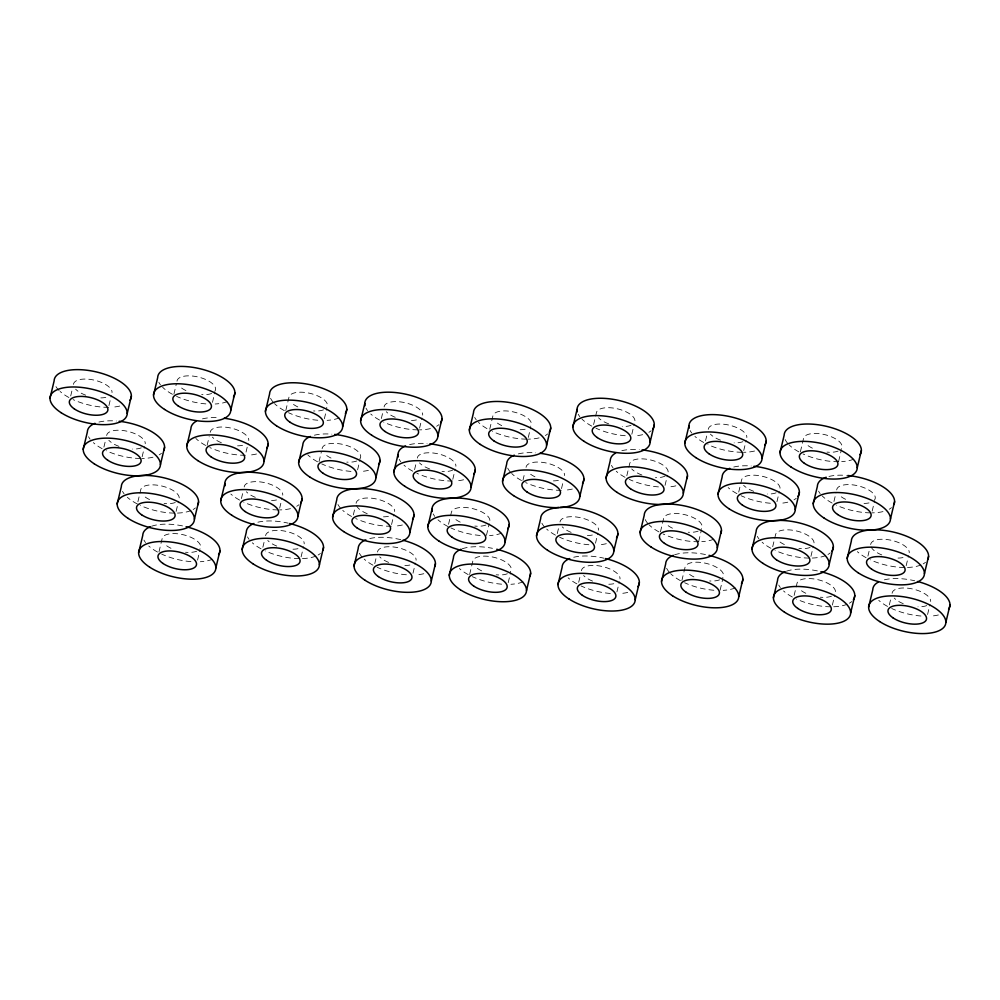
<?xml version="1.0" encoding="UTF-8"?>
<svg xmlns="http://www.w3.org/2000/svg" width="1000" height="1000" viewBox="0 0 1000 1000"><rect width="100%" height="100%" fill="white"/><g stroke="black" fill="none" stroke-linecap="round" stroke-linejoin="round"><path stroke-width="0.75" stroke-dasharray="5 3.75" d="M70.7 395.95L72.425 388.725M108.938 405.575L111.35 395.462M103.912 447.113L105.638 439.888M142.15 456.737L144.562 446.613M137.9 501.75L140.65 490.188A19.75 8.475 13.4 0 1 163.3 486.388A19.75 8.475 13.4 0 1 178.35 500.425M173.9 394.188L176.312 384.062M158.975 551.925L162.075 538.913A19.75 8.475 13.4 0 1 184.725 535.112A19.75 8.475 13.4 0 1 199.788 549.15M176.125 511.375L178.538 501.262M212.475 402.362L214.887 392.25M207.113 445.35L209.175 436.675M197.562 560.1L199.975 549.975M246.038 452.075L248.1 443.4M241.438 498.537L243.15 491.312M285.8 410.538L288.9 397.525A19.75 8.475 13.4 0 1 311.537 393.725A19.75 8.475 13.4 0 1 326.6 407.762M262.863 547.263L264.587 540.037M279.662 508.162L282.075 498.05M324.375 418.713L326.788 408.6M319.012 461.7L321.425 451.575M301.1 556.888L303.512 546.763M357.587 469.875L360 459.75M353.338 514.888L355.062 507.663M381.35 418.5L383.075 411.275M374.762 563.612L376.488 556.388M391.562 524.513L393.975 514.4M419.588 428.125L422 418.013M414.575 469.663L416.287 462.438M413 573.237L415.412 563.112M452.8 479.288L455.213 469.162M448.55 524.3L451.3 512.737A19.75 8.475 13.4 0 1 473.95 508.938A19.75 8.475 13.4 0 1 489 522.975M489.725 429.237L492.825 416.225A19.75 8.475 13.4 0 1 515.462 412.425A19.75 8.475 13.4 0 1 530.525 426.463M469.637 574.475L472.738 561.462A19.75 8.475 13.4 0 1 495.375 557.663A19.75 8.475 13.4 0 1 510.438 571.7M486.438 535.375L489.188 523.812M528.3 437.413L530.712 427.287M522.938 480.387L524.663 473.162M508.212 582.65L510.625 572.525M561.512 488.575L563.237 481.35M557.263 533.587L558.987 526.362M593.6 424.575L596.362 413.013A19.75 8.475 13.4 0 1 616.5 408.612A19.75 8.475 13.4 0 1 634.938 421.188M578.688 582.312L580.413 575.075M595.487 543.212L597.9 533.088M631.838 434.2L634.25 424.087M626.812 475.737L629.575 464.175A19.75 8.475 13.4 0 1 649.712 459.775A19.75 8.475 13.4 0 1 668.15 472.35M616.925 591.938L619.338 581.812M665.05 485.363L667.463 475.238M660.45 531.825L663.55 518.812A19.75 8.475 13.4 0 1 686.2 515.013A19.75 8.475 13.4 0 1 701.25 529.05M705.5 440.925L707.225 433.7M681.888 580.55L684.987 567.537A19.75 8.475 13.4 0 1 707.625 563.737A19.75 8.475 13.4 0 1 722.688 577.775M698.688 541.45L701.438 529.888M743.737 450.55L746.15 440.438M738.725 492.088L741.475 480.513A19.75 8.475 13.4 0 1 761.612 476.112A19.75 8.475 13.4 0 1 780.05 488.7M720.113 590.175L722.875 578.6M776.95 501.712L779.362 491.587M772.7 546.725L775.45 535.163A19.75 8.475 13.4 0 1 798.1 531.362A19.75 8.475 13.4 0 1 813.162 545.4M800.375 451.788L803.475 438.775A19.75 8.475 13.4 0 1 826.125 434.975A19.75 8.475 13.4 0 1 841.175 449.012M794.125 595.45L796.888 583.875A19.75 8.475 13.4 0 1 819.525 580.087A19.75 8.475 13.4 0 1 834.587 594.125M810.938 556.35L813.337 546.225M838.612 461.413L841.363 449.85M833.938 501.5L836 492.825M832.362 605.075L834.775 594.95M872.163 511.125L874.575 501M867.913 556.138L869.638 548.913M889.338 604.862L891.062 597.638M906.15 565.763L908.562 555.65M927.575 614.487L929.987 604.362M485.913 525.05A19.75 8.475 13.4 0 1 474.762 526.087M460.213 522.137A19.75 8.475 13.4 0 1 453.462 517.525M501.587 533.125A39.487 16.938 13.4 0 1 489.538 535.562M480.175 535.45A39.487 16.938 13.4 0 1 450.925 527.95M448.1 526.587A39.487 16.938 13.4 0 1 437.975 519.825M434.762 516.388A39.487 16.938 13.4 0 1 433.188 513.925M105.787 397.375A19.75 8.475 13.4 0 1 99.35 397.887M85.75 395.2A19.75 8.475 13.4 0 1 75.625 389.175M73.463 384.387A19.75 8.475 13.4 0 1 93.588 379.988A19.75 8.475 13.4 0 1 112.037 392.562M119.75 406.05A39.487 16.938 13.4 0 1 111.688 407.212M108.688 407.325A39.487 16.938 13.4 0 1 73.075 399.6M68.9 397.512A39.487 16.938 13.4 0 1 60.125 391.475M59.1 390.5A39.487 16.938 13.4 0 1 55.338 385.575M175.263 502.5A19.75 8.475 13.4 0 1 164.112 503.537M149.562 499.588A19.75 8.475 13.4 0 1 142.812 494.975M195.45 507.912A39.487 16.938 13.4 0 1 193.162 509.487M190.938 510.575A39.487 16.938 13.4 0 1 175.888 513.125M174.325 513.112A39.487 16.938 13.4 0 1 140.262 505.4M137.45 504.025A39.487 16.938 13.4 0 1 127.325 497.275M124.1 493.837A39.487 16.938 13.4 0 1 122.537 491.375M276.525 499.963A19.75 8.475 13.4 0 1 270.075 500.475M255.312 497.337A19.75 8.475 13.4 0 1 246.35 491.763M244.188 486.975A19.75 8.475 13.4 0 1 264.325 482.575A19.75 8.475 13.4 0 1 282.762 495.15M298.988 504.7A39.487 16.938 13.4 0 1 296.7 506.275M290.487 508.638A39.487 16.938 13.4 0 1 279.425 509.913M277.863 509.913A39.487 16.938 13.4 0 1 243.8 502.188M239.638 500.1A39.487 16.938 13.4 0 1 230.863 494.062M452.9 469.975A19.75 8.475 13.4 0 1 442.013 471.538M429.613 468.913A19.75 8.475 13.4 0 1 419.487 462.887M417.325 458.1A19.75 8.475 13.4 0 1 437.463 453.7A19.75 8.475 13.4 0 1 455.9 466.275M463.612 479.762A39.487 16.938 13.4 0 1 455.55 480.925M452.562 481.025A39.487 16.938 13.4 0 1 416.938 473.312M412.775 471.225A39.487 16.938 13.4 0 1 404 465.188M400.775 461.75A39.487 16.938 13.4 0 1 399.212 459.288M409.613 444.613A39.487 16.938 13.4 0 1 427.025 443.562M211.6 393.488A19.75 8.475 13.4 0 1 201.675 394.613M185.912 390.575A19.75 8.475 13.4 0 1 179.163 385.962M177 381.175A19.75 8.475 13.4 0 1 199.638 377.375A19.75 8.475 13.4 0 1 214.7 391.413M227.275 401.562A39.487 16.938 13.4 0 1 215.225 404M205.875 403.888A39.487 16.938 13.4 0 1 176.612 396.388M172.438 394.3A39.487 16.938 13.4 0 1 162.638 387.287M160.45 384.825A39.487 16.938 13.4 0 1 158.875 382.362M141.275 447.85A19.75 8.475 13.4 0 1 132.562 449.05M118.963 446.362A19.75 8.475 13.4 0 1 108.837 440.337M106.675 435.55A19.75 8.475 13.4 0 1 126.8 431.15A19.75 8.475 13.4 0 1 145.25 443.725M161.475 453.275A39.487 16.938 13.4 0 1 159.188 454.85M152.963 457.212A39.487 16.938 13.4 0 1 141.9 458.475M140.35 458.475A39.487 16.938 13.4 0 1 106.287 450.75M102.125 448.675A39.487 16.938 13.4 0 1 93.338 442.625M90.125 439.2A39.487 16.938 13.4 0 1 88.55 436.737M98.95 422.062A39.487 16.938 13.4 0 1 116.375 421.012M297.95 548.688A19.75 8.475 13.4 0 1 291.512 549.2M276.75 546.062A19.75 8.475 13.4 0 1 267.775 540.487M265.625 535.7A19.75 8.475 13.4 0 1 285.75 531.3A19.75 8.475 13.4 0 1 304.2 543.875M320.425 553.425A39.487 16.938 13.4 0 1 318.137 555M315.9 556.087A39.487 16.938 13.4 0 1 300.85 558.625M299.3 558.625A39.487 16.938 13.4 0 1 265.238 550.913M261.062 548.825A39.487 16.938 13.4 0 1 252.288 542.788M249.075 539.35A39.487 16.938 13.4 0 1 247.5 536.888M257.9 522.212A39.487 16.938 13.4 0 1 288.2 523.162M242.537 445.325A19.75 8.475 13.4 0 1 234.887 445.775M221.337 442.7A19.75 8.475 13.4 0 1 212.375 437.125M210.212 432.337A19.75 8.475 13.4 0 1 230.35 427.938A19.75 8.475 13.4 0 1 248.787 440.513M256.5 454A39.487 16.938 13.4 0 1 248.438 455.163M245.438 455.262A39.487 16.938 13.4 0 1 209.825 447.55M205.662 445.462A39.487 16.938 13.4 0 1 195.85 438.45M202.5 418.85A39.487 16.938 13.4 0 1 218.3 417.688M409.85 565.037A19.75 8.475 13.4 0 1 403.413 565.55M388.65 562.413A19.75 8.475 13.4 0 1 379.688 556.838M377.525 552.05A19.75 8.475 13.4 0 1 397.65 547.65A19.75 8.475 13.4 0 1 416.1 560.225M423.812 573.713A39.487 16.938 13.4 0 1 415.75 574.875M406.4 574.763A39.487 16.938 13.4 0 1 377.137 567.263M372.975 565.175A39.487 16.938 13.4 0 1 364.188 559.125M362 556.938A39.487 16.938 13.4 0 1 359.4 553.237M369.8 538.562A39.487 16.938 13.4 0 1 401.55 539.85M323.5 409.837A19.75 8.475 13.4 0 1 313.575 410.962M297.812 406.925A19.75 8.475 13.4 0 1 291.062 402.312M339.175 417.912A39.487 16.938 13.4 0 1 327.125 420.35M317.775 420.238A39.487 16.938 13.4 0 1 288.512 412.738M284.35 410.65A39.487 16.938 13.4 0 1 274.538 403.638M273.375 402.413A39.487 16.938 13.4 0 1 269.625 395.138M507.337 573.763A19.75 8.475 13.4 0 1 496.2 574.812M481.65 570.862A19.75 8.475 13.4 0 1 474.9 566.25M523.013 581.85A39.487 16.938 13.4 0 1 510.962 584.288M501.613 584.175A39.487 16.938 13.4 0 1 472.35 576.675M468.188 574.587A39.487 16.938 13.4 0 1 459.4 568.55M462.287 548.775A39.487 16.938 13.4 0 1 492.45 548.312M388.425 516.312A19.75 8.475 13.4 0 1 380.775 516.763M367.212 513.688A19.75 8.475 13.4 0 1 356.525 505.662M356.087 503.325A19.75 8.475 13.4 0 1 376.225 498.925A19.75 8.475 13.4 0 1 394.663 511.5M402.388 524.987A39.487 16.938 13.4 0 1 394.325 526.15M391.325 526.263A39.487 16.938 13.4 0 1 355.712 518.538M351.538 516.45A39.487 16.938 13.4 0 1 342.762 510.412M340.562 508.212A39.487 16.938 13.4 0 1 337.975 504.513M356.725 460.988A19.75 8.475 13.4 0 1 346.8 462.125M331.025 458.075A19.75 8.475 13.4 0 1 324.275 453.475M322.113 448.688A19.75 8.475 13.4 0 1 344.762 444.888A19.75 8.475 13.4 0 1 359.812 458.925M368.4 470.35A39.487 16.938 13.4 0 1 360.337 471.512M350.988 471.4A39.487 16.938 13.4 0 1 321.725 463.9M317.562 461.812A39.487 16.938 13.4 0 1 307.75 454.8M314.4 435.2A39.487 16.938 13.4 0 1 331.812 434.15M416.438 419.925A19.75 8.475 13.4 0 1 410 420.438M395.238 417.3A19.75 8.475 13.4 0 1 386.275 411.725M384.113 406.938A19.75 8.475 13.4 0 1 404.25 402.537A19.75 8.475 13.4 0 1 422.688 415.112M438.913 424.663A39.487 16.938 13.4 0 1 436.625 426.25M430.4 428.6A39.487 16.938 13.4 0 1 419.338 429.875M417.788 429.875A39.487 16.938 13.4 0 1 383.725 422.15M379.562 420.062A39.487 16.938 13.4 0 1 370.775 414.025M367.562 410.588A39.487 16.938 13.4 0 1 365.988 408.125M196.688 551.213A19.75 8.475 13.4 0 1 185.55 552.263M170.987 548.3A19.75 8.475 13.4 0 1 164.237 543.7M212.362 559.288A39.487 16.938 13.4 0 1 200.312 561.737M190.95 561.625A39.487 16.938 13.4 0 1 161.7 554.125M157.525 552.038A39.487 16.938 13.4 0 1 148.75 545.988M145.538 542.562A39.487 16.938 13.4 0 1 143.963 540.1M151.625 526.225A39.487 16.938 13.4 0 1 184.662 526.375M525.15 429.212A19.75 8.475 13.4 0 1 517.5 429.663M501.737 425.625A19.75 8.475 13.4 0 1 494.988 421.012M547.625 433.95A39.487 16.938 13.4 0 1 545.337 435.525M539.113 437.887A39.487 16.938 13.4 0 1 528.05 439.15M526.5 439.15A39.487 16.938 13.4 0 1 492.438 431.438M486.962 428.612A39.487 16.938 13.4 0 1 478.462 422.337M476.275 419.875A39.487 16.938 13.4 0 1 474.7 417.413M592.35 535.013A19.75 8.475 13.4 0 1 585.9 535.525M571.138 532.388A19.75 8.475 13.4 0 1 562.175 526.812M560.013 522.025A19.75 8.475 13.4 0 1 580.15 517.625A19.75 8.475 13.4 0 1 598.587 530.2M606.312 543.688A39.487 16.938 13.4 0 1 598.25 544.85M588.888 544.738A39.487 16.938 13.4 0 1 559.637 537.238M555.462 535.15A39.487 16.938 13.4 0 1 546.688 529.1M544.487 526.912A39.487 16.938 13.4 0 1 541.9 523.212M558.362 480.363A19.75 8.475 13.4 0 1 550.725 480.825M534.95 476.775A19.75 8.475 13.4 0 1 528.2 472.175M526.038 467.375A19.75 8.475 13.4 0 1 546.175 462.975A19.75 8.475 13.4 0 1 564.612 475.562M572.325 489.05A39.487 16.938 13.4 0 1 564.263 490.213M561.275 490.312A39.487 16.938 13.4 0 1 525.65 482.587M521.487 480.513A39.487 16.938 13.4 0 1 511.675 473.488M510.513 472.262A39.487 16.938 13.4 0 1 506.763 464.988M518.325 453.888A39.487 16.938 13.4 0 1 535.737 452.85M613.775 583.725A19.75 8.475 13.4 0 1 607.337 584.237M592.575 581.112A19.75 8.475 13.4 0 1 583.612 575.538M581.45 570.737A19.75 8.475 13.4 0 1 601.575 566.337A19.75 8.475 13.4 0 1 620.025 578.925M627.737 592.413A39.487 16.938 13.4 0 1 619.675 593.575M610.325 593.462A39.487 16.938 13.4 0 1 581.062 585.95M576.888 583.875A39.487 16.938 13.4 0 1 568.112 577.825M573.725 557.25A39.487 16.938 13.4 0 1 604.025 558.212M698.162 531.125A19.75 8.475 13.4 0 1 688.238 532.25M672.463 528.212A19.75 8.475 13.4 0 1 665.713 523.6M713.838 539.2A39.487 16.938 13.4 0 1 701.787 541.638M698.787 541.75A39.487 16.938 13.4 0 1 663.175 534.025M659 531.938A39.487 16.938 13.4 0 1 649.188 524.925M648.025 523.7A39.487 16.938 13.4 0 1 644.287 516.425M630.962 425.325A19.75 8.475 13.4 0 1 622.25 426.512M608.65 423.825A19.75 8.475 13.4 0 1 598.525 417.8M651.162 430.737A39.487 16.938 13.4 0 1 648.875 432.312M642.65 434.675A39.487 16.938 13.4 0 1 634.587 435.838M625.237 435.725A39.487 16.938 13.4 0 1 595.975 428.225M591.812 426.138A39.487 16.938 13.4 0 1 582 419.125M579.812 416.662A39.487 16.938 13.4 0 1 578.237 414.2M719.587 579.837A19.75 8.475 13.4 0 1 709.663 580.975M693.9 576.925A19.75 8.475 13.4 0 1 687.15 572.325M735.263 587.913A39.487 16.938 13.4 0 1 723.213 590.363M713.863 590.25A39.487 16.938 13.4 0 1 684.6 582.737M680.438 580.662A39.487 16.938 13.4 0 1 670.625 573.65M669.463 572.425A39.487 16.938 13.4 0 1 665.713 565.138M674.538 554.85A39.487 16.938 13.4 0 1 707.575 555M665.15 476.05A19.75 8.475 13.4 0 1 655.462 477.663M641.862 474.988A19.75 8.475 13.4 0 1 631.737 468.963M675.863 485.838A39.487 16.938 13.4 0 1 667.8 487M658.45 486.887A39.487 16.938 13.4 0 1 629.188 479.375M625.025 477.3A39.487 16.938 13.4 0 1 616.25 471.25M613.025 467.812A39.487 16.938 13.4 0 1 611.462 465.363M621.862 450.688A39.487 16.938 13.4 0 1 639.275 449.637M831.488 596.188A19.75 8.475 13.4 0 1 820.35 597.225M805.8 593.275A19.75 8.475 13.4 0 1 799.05 588.675M851.688 601.613A39.487 16.938 13.4 0 1 849.4 603.188M847.163 604.263A39.487 16.938 13.4 0 1 832.113 606.812M830.562 606.812A39.487 16.938 13.4 0 1 796.5 599.087M792.337 597.013A39.487 16.938 13.4 0 1 783.55 590.962M780.337 587.525A39.487 16.938 13.4 0 1 778.763 585.075M786.438 571.2A39.487 16.938 13.4 0 1 819.475 571.35M742.875 441.675A19.75 8.475 13.4 0 1 734.15 442.863M720.55 440.175A19.75 8.475 13.4 0 1 710.425 434.15M708.263 429.363A19.75 8.475 13.4 0 1 728.4 424.963A19.75 8.475 13.4 0 1 746.838 437.537M754.55 451.025A39.487 16.938 13.4 0 1 743.5 452.3M741.938 452.287A39.487 16.938 13.4 0 1 707.875 444.575M703.713 442.488A39.487 16.938 13.4 0 1 694.938 436.45M691.712 433.013A39.487 16.938 13.4 0 1 690.15 430.55M810.062 547.463A19.75 8.475 13.4 0 1 798.925 548.513M784.362 544.562A19.75 8.475 13.4 0 1 777.613 539.95M830.25 552.888A39.487 16.938 13.4 0 1 827.975 554.462M825.738 555.55A39.487 16.938 13.4 0 1 810.688 558.088M809.125 558.088A39.487 16.938 13.4 0 1 775.075 550.375M770.9 548.288A39.487 16.938 13.4 0 1 762.125 542.25M758.913 538.812A39.487 16.938 13.4 0 1 757.337 536.35M776.087 492.825A19.75 8.475 13.4 0 1 767.362 494.012M753.775 491.337A19.75 8.475 13.4 0 1 743.637 485.312M796.275 498.25A39.487 16.938 13.4 0 1 793.988 499.825M787.775 502.188A39.487 16.938 13.4 0 1 779.7 503.35M770.35 503.237A39.487 16.938 13.4 0 1 741.087 495.725M736.925 493.65A39.487 16.938 13.4 0 1 728.15 487.6M733.763 467.025A39.487 16.938 13.4 0 1 751.175 465.988M926.7 605.6A19.75 8.475 13.4 0 1 917.987 606.8M903.225 603.663A19.75 8.475 13.4 0 1 894.262 598.088M892.1 593.3A19.75 8.475 13.4 0 1 912.237 588.9A19.75 8.475 13.4 0 1 930.675 601.475M938.388 614.963A39.487 16.938 13.4 0 1 930.325 616.125M920.975 616.013A39.487 16.938 13.4 0 1 891.712 608.513M887.55 606.425A39.487 16.938 13.4 0 1 878.763 600.375M884.388 579.812A39.487 16.938 13.4 0 1 914.688 580.763M903 557.562A19.75 8.475 13.4 0 1 896.562 558.075M881.8 554.938A19.75 8.475 13.4 0 1 871.1 546.912M870.662 544.575A19.75 8.475 13.4 0 1 890.8 540.175A19.75 8.475 13.4 0 1 909.25 552.75M925.475 562.3A39.487 16.938 13.4 0 1 923.188 563.875M920.95 564.963A39.487 16.938 13.4 0 1 905.9 567.513M904.338 567.5A39.487 16.938 13.4 0 1 870.288 559.788M866.112 557.7A39.487 16.938 13.4 0 1 857.337 551.663M869.025 502.912A19.75 8.475 13.4 0 1 861.375 503.375M845.6 499.325A19.75 8.475 13.4 0 1 838.85 494.725M836.688 489.938A19.75 8.475 13.4 0 1 859.338 486.138A19.75 8.475 13.4 0 1 874.388 500.175M891.488 507.663A39.487 16.938 13.4 0 1 889.212 509.237M882.987 511.6A39.487 16.938 13.4 0 1 871.925 512.863M870.362 512.863A39.487 16.938 13.4 0 1 836.312 505.15M832.138 503.062A39.487 16.938 13.4 0 1 822.325 496.05M820.138 493.587A39.487 16.938 13.4 0 1 818.575 491.125M828.975 476.45A39.487 16.938 13.4 0 1 846.388 475.4M838.088 451.087A19.75 8.475 13.4 0 1 826.938 452.125M812.387 448.175A19.75 8.475 13.4 0 1 805.638 443.562M853.763 459.162A39.487 16.938 13.4 0 1 841.7 461.6M838.713 461.712A39.487 16.938 13.4 0 1 803.088 453.988M798.925 451.9A39.487 16.938 13.4 0 1 789.112 444.888M787.95 443.663A39.487 16.938 13.4 0 1 784.2 436.388"/><path stroke-width="1.5" d="M50 398.212L54.138 380.863A39.487 16.938 13.4 0 1 98.2 372.375A39.487 16.938 13.4 0 1 129.938 400.3M83.212 449.363L87.35 432.013A39.487 16.938 13.4 0 1 94.963 423.338M127.225 413.45L131.363 396.087M117.188 504.012L121.325 486.662A39.487 16.938 13.4 0 1 163.725 477.762A39.487 16.938 13.4 0 1 197.887 504.775M153.537 395L157.675 377.65A39.487 16.938 13.4 0 1 201.737 369.162A39.487 16.938 13.4 0 1 233.475 397.088M138.625 552.725L142.762 535.375A39.487 16.938 13.4 0 1 150.375 526.7M160.438 464.6L164.575 447.25M186.75 446.15L190.888 428.8A39.487 16.938 13.4 0 1 196.275 421.2M194.412 519.237L198.55 501.887M230.763 410.238L234.9 392.887M220.725 500.8L224.862 483.45M215.85 567.962L219.988 550.612M265.438 411.35L269.575 394A39.487 16.938 13.4 0 1 313.65 385.513A39.487 16.938 13.4 0 1 345.375 413.438M242.162 549.525L246.3 532.163A39.487 16.938 13.4 0 1 253.912 523.488M263.975 461.388L268.113 444.038M298.65 462.5L302.787 445.15A39.487 16.938 13.4 0 1 310.413 436.475M297.962 516.038L302.087 498.688M342.663 426.587L346.8 409.237M319.387 564.75L323.525 547.4M332.638 517.15L336.763 499.8A39.487 16.938 13.4 0 1 380.838 491.312A39.487 16.938 13.4 0 1 412.562 519.237M360.65 420.763L364.787 403.413M354.062 565.862L358.2 548.513A39.487 16.938 13.4 0 1 365.812 539.837M375.875 477.738L380.012 460.387M393.862 471.925L398 454.562M409.862 532.388L413.988 515.025M437.875 436L442.013 418.65M427.85 526.562L431.975 509.212M431.287 581.1L435.425 563.75M469.363 430.05L473.5 412.688A39.487 16.938 13.4 0 1 517.575 404.212A39.487 16.938 13.4 0 1 549.3 432.137M449.275 575.288L453.413 557.925A39.487 16.938 13.4 0 1 461.025 549.25M471.087 487.15L475.225 469.8M502.575 481.2L506.712 463.85A39.487 16.938 13.4 0 1 514.338 455.175M505.075 541.8L509.2 524.45M546.587 445.275L550.725 427.925M536.562 535.837L540.688 518.488A39.487 16.938 13.4 0 1 558.925 507.475M526.5 590.513L530.638 573.162M572.9 426.838L577.038 409.487M557.987 584.562L562.125 567.212A39.487 16.938 13.4 0 1 569.738 558.538M579.8 496.438L583.938 479.087M606.112 477.987L610.25 460.637A39.487 16.938 13.4 0 1 615.638 453.038M613.787 551.075L617.913 533.725M650.125 442.075L654.262 424.712M640.1 532.638L644.225 515.288A39.487 16.938 13.4 0 1 686.637 506.388A39.487 16.938 13.4 0 1 720.788 533.4M635.212 599.8L639.35 582.45M684.8 443.188L688.938 425.838M661.525 581.35L665.662 564A39.487 16.938 13.4 0 1 673.275 555.325M683.337 493.225L687.475 475.875M718.012 494.338L722.15 476.987A39.487 16.938 13.4 0 1 729.775 468.312M717.325 547.863L721.45 530.513M762.025 458.413L766.162 441.062M738.75 596.587L742.887 579.237M752 548.987L756.125 531.625A39.487 16.938 13.4 0 1 800.2 523.15A39.487 16.938 13.4 0 1 831.938 551.075M780.013 452.6L784.15 435.25A39.487 16.938 13.4 0 1 828.225 426.763A39.487 16.938 13.4 0 1 859.95 454.688M773.425 597.7L777.562 580.35A39.487 16.938 13.4 0 1 785.175 571.675M795.25 509.575L799.375 492.225M813.238 503.75L817.362 486.4A39.487 16.938 13.4 0 1 826.237 477.25M829.225 564.212L833.363 546.862M857.237 467.837L861.375 450.475M847.212 558.4L851.35 541.05A39.487 16.938 13.4 0 1 893.75 532.15A39.487 16.938 13.4 0 1 927.913 559.163M850.65 612.938L854.788 595.588M868.637 607.112L872.775 589.763A39.487 16.938 13.4 0 1 878.162 582.163M890.462 518.987L894.587 501.637M924.438 573.638L928.575 556.275M945.863 622.35L950 605M432.25 511.525A39.487 16.938 13.4 0 1 473.537 500.125A39.487 16.938 13.4 0 1 507.775 528.65M225.138 485.763A39.487 16.938 13.4 0 1 266.425 474.363A39.487 16.938 13.4 0 1 300.663 502.887M398.275 456.887A39.487 16.938 13.4 0 1 405.625 445.887M429.837 443.825A39.487 16.938 13.4 0 1 473.8 474.012M119.188 421.275A39.487 16.938 13.4 0 1 163.912 450.138M289.65 523.5A39.487 16.938 13.4 0 1 322.863 550.288M224.163 418.237A39.487 16.938 13.4 0 1 266.688 448.25M402.987 540.225A39.487 16.938 13.4 0 1 434.762 566.638M496.763 549.275A39.487 16.938 13.4 0 1 529.975 576.05M334.625 434.412A39.487 16.938 13.4 0 1 378.587 464.588M365.062 405.725A39.487 16.938 13.4 0 1 406.35 394.325A39.487 16.938 13.4 0 1 440.588 422.85M186.112 526.712A39.487 16.938 13.4 0 1 218.562 554.812M560.363 507.375A39.487 16.938 13.4 0 1 603.15 517.075A39.487 16.938 13.4 0 1 616.487 537.938M539.987 453.288A39.487 16.938 13.4 0 1 582.513 483.288M605.475 558.55A39.487 16.938 13.4 0 1 637.925 586.65M577.312 411.8A39.487 16.938 13.4 0 1 618.6 400.4A39.487 16.938 13.4 0 1 652.837 428.925M709.013 555.337A39.487 16.938 13.4 0 1 741.462 583.438M642.087 449.9A39.487 16.938 13.4 0 1 686.812 478.762M820.913 571.688A39.487 16.938 13.4 0 1 853.363 599.788M689.212 428.15A39.487 16.938 13.4 0 1 730.5 416.75A39.487 16.938 13.4 0 1 764.737 445.275M753.988 466.25A39.487 16.938 13.4 0 1 797.95 496.425M917.562 581.475A39.487 16.938 13.4 0 1 948.575 609.2M847.788 475.513A39.487 16.938 13.4 0 1 893.925 504.525M438.862 540.988A39.487 16.938 13.4 0 0 503.65 546A39.487 16.938 13.4 0 0 456.875 515.55A39.487 16.938 13.4 0 0 438.862 540.988M452.225 537.288A19.75 8.475 13.4 0 0 484.875 540.325A19.75 8.475 13.4 0 0 462.287 524.913A19.75 8.475 13.4 0 0 452.225 537.288M61.013 412.625A39.487 16.938 13.4 0 0 125.8 417.65A39.487 16.938 13.4 0 0 79.025 387.2A39.487 16.938 13.4 0 0 61.013 412.625M74.375 408.938A19.75 8.475 13.4 0 0 107.025 411.975A19.75 8.475 13.4 0 0 84.438 396.562A19.75 8.475 13.4 0 0 74.375 408.938M128.2 518.425A39.487 16.938 13.4 0 0 192.987 523.45A39.487 16.938 13.4 0 0 146.225 493A39.487 16.938 13.4 0 0 128.2 518.425M141.562 514.738A19.75 8.475 13.4 0 0 174.225 517.775A19.75 8.475 13.4 0 0 151.625 502.362A19.75 8.475 13.4 0 0 141.562 514.738M231.737 515.212A39.487 16.938 13.4 0 0 296.537 520.237A39.487 16.938 13.4 0 0 249.762 489.787A39.487 16.938 13.4 0 0 231.737 515.212M245.113 511.525A19.75 8.475 13.4 0 0 277.762 514.562A19.75 8.475 13.4 0 0 255.162 499.15A19.75 8.475 13.4 0 0 245.113 511.525M404.875 486.337A39.487 16.938 13.4 0 0 469.663 491.362A39.487 16.938 13.4 0 0 422.9 460.913A39.487 16.938 13.4 0 0 404.875 486.337M418.237 482.65A19.75 8.475 13.4 0 0 450.887 485.688A19.75 8.475 13.4 0 0 428.3 470.275A19.75 8.475 13.4 0 0 418.237 482.65M164.55 409.425A39.487 16.938 13.4 0 0 229.338 414.438A39.487 16.938 13.4 0 0 182.562 383.988A39.487 16.938 13.4 0 0 164.55 409.425M177.913 405.725A19.75 8.475 13.4 0 0 210.562 408.762A19.75 8.475 13.4 0 0 187.975 393.35A19.75 8.475 13.4 0 0 177.913 405.725M94.225 463.787A39.487 16.938 13.4 0 0 159.012 468.8A39.487 16.938 13.4 0 0 112.238 438.363A39.487 16.938 13.4 0 0 94.225 463.787M107.587 460.1A19.75 8.475 13.4 0 0 140.238 463.137A19.75 8.475 13.4 0 0 117.65 447.725A19.75 8.475 13.4 0 0 107.587 460.1M253.175 563.938A39.487 16.938 13.4 0 0 317.962 568.962A39.487 16.938 13.4 0 0 271.188 538.513A39.487 16.938 13.4 0 0 253.175 563.938M266.537 560.25A19.75 8.475 13.4 0 0 299.188 563.288A19.75 8.475 13.4 0 0 276.6 547.875A19.75 8.475 13.4 0 0 266.537 560.25M197.763 460.575A39.487 16.938 13.4 0 0 262.55 465.6A39.487 16.938 13.4 0 0 215.775 435.15A39.487 16.938 13.4 0 0 197.763 460.575M211.125 456.887A19.75 8.475 13.4 0 0 243.775 459.925A19.75 8.475 13.4 0 0 221.188 444.513A19.75 8.475 13.4 0 0 211.125 456.887M365.075 580.288A39.487 16.938 13.4 0 0 429.862 585.312A39.487 16.938 13.4 0 0 383.088 554.862A39.487 16.938 13.4 0 0 365.075 580.288M378.438 576.6A19.75 8.475 13.4 0 0 411.087 579.637A19.75 8.475 13.4 0 0 388.5 564.225A19.75 8.475 13.4 0 0 378.438 576.6M276.45 425.763A39.487 16.938 13.4 0 0 341.238 430.788A39.487 16.938 13.4 0 0 294.462 400.337A39.487 16.938 13.4 0 0 276.45 425.763M289.812 422.075A19.75 8.475 13.4 0 0 322.463 425.112A19.75 8.475 13.4 0 0 299.875 409.7A19.75 8.475 13.4 0 0 289.812 422.075M460.288 589.7A39.487 16.938 13.4 0 0 525.075 594.725A39.487 16.938 13.4 0 0 478.3 564.275A39.487 16.938 13.4 0 0 460.288 589.7M473.65 586.013A19.75 8.475 13.4 0 0 506.3 589.05A19.75 8.475 13.4 0 0 483.713 573.638A19.75 8.475 13.4 0 0 473.65 586.013M343.65 531.562A39.487 16.938 13.4 0 0 408.438 536.587A39.487 16.938 13.4 0 0 361.662 506.138A39.487 16.938 13.4 0 0 343.65 531.562M357.013 527.875A19.75 8.475 13.4 0 0 389.663 530.913A19.75 8.475 13.4 0 0 367.075 515.5A19.75 8.475 13.4 0 0 357.013 527.875M309.662 476.925A39.487 16.938 13.4 0 0 374.45 481.95A39.487 16.938 13.4 0 0 327.675 451.5A39.487 16.938 13.4 0 0 309.662 476.925M323.025 473.237A19.75 8.475 13.4 0 0 355.675 476.275A19.75 8.475 13.4 0 0 333.088 460.863A19.75 8.475 13.4 0 0 323.025 473.237M371.662 435.188A39.487 16.938 13.4 0 0 436.45 440.2A39.487 16.938 13.4 0 0 389.675 409.75A39.487 16.938 13.4 0 0 371.662 435.188M385.025 431.488A19.75 8.475 13.4 0 0 417.675 434.525A19.75 8.475 13.4 0 0 395.087 419.113A19.75 8.475 13.4 0 0 385.025 431.488M149.637 567.15A39.487 16.938 13.4 0 0 214.425 572.175A39.487 16.938 13.4 0 0 167.65 541.725A39.487 16.938 13.4 0 0 149.637 567.15M163 563.462A19.75 8.475 13.4 0 0 195.65 566.5A19.75 8.475 13.4 0 0 173.062 551.087A19.75 8.475 13.4 0 0 163 563.462M480.375 444.462A39.487 16.938 13.4 0 0 545.163 449.487A39.487 16.938 13.4 0 0 498.387 419.038A39.487 16.938 13.4 0 0 480.375 444.462M493.738 440.775A19.75 8.475 13.4 0 0 526.388 443.812A19.75 8.475 13.4 0 0 503.8 428.4A19.75 8.475 13.4 0 0 493.738 440.775M547.562 550.262A39.487 16.938 13.4 0 0 612.362 555.288A39.487 16.938 13.4 0 0 565.588 524.837A39.487 16.938 13.4 0 0 547.562 550.262M560.938 546.575A19.75 8.475 13.4 0 0 593.587 549.612A19.75 8.475 13.4 0 0 571 534.2A19.75 8.475 13.4 0 0 560.938 546.575M513.587 495.625A39.487 16.938 13.4 0 0 578.375 500.637A39.487 16.938 13.4 0 0 531.6 470.2A39.487 16.938 13.4 0 0 513.587 495.625M526.95 491.938A19.75 8.475 13.4 0 0 559.6 494.975A19.75 8.475 13.4 0 0 537.013 479.562A19.75 8.475 13.4 0 0 526.95 491.938M569 598.987A39.487 16.938 13.4 0 0 633.787 604A39.487 16.938 13.4 0 0 587.013 573.562A39.487 16.938 13.4 0 0 569 598.987M582.362 595.3A19.75 8.475 13.4 0 0 615.013 598.337A19.75 8.475 13.4 0 0 592.425 582.925A19.75 8.475 13.4 0 0 582.362 595.3M651.112 547.05A39.487 16.938 13.4 0 0 715.9 552.075A39.487 16.938 13.4 0 0 669.125 521.625A39.487 16.938 13.4 0 0 651.112 547.05M664.475 543.362A19.75 8.475 13.4 0 0 697.125 546.4A19.75 8.475 13.4 0 0 674.538 530.988A19.75 8.475 13.4 0 0 664.475 543.362M583.913 441.25A39.487 16.938 13.4 0 0 648.7 446.275A39.487 16.938 13.4 0 0 601.925 415.825A39.487 16.938 13.4 0 0 583.913 441.25M597.275 437.562A19.75 8.475 13.4 0 0 629.925 440.6A19.75 8.475 13.4 0 0 607.337 425.188A19.75 8.475 13.4 0 0 597.275 437.562M672.537 595.775A39.487 16.938 13.4 0 0 737.325 600.788A39.487 16.938 13.4 0 0 690.55 570.35A39.487 16.938 13.4 0 0 672.537 595.775M685.9 592.087A19.75 8.475 13.4 0 0 718.55 595.125A19.75 8.475 13.4 0 0 695.962 579.712A19.75 8.475 13.4 0 0 685.9 592.087M617.125 492.413A39.487 16.938 13.4 0 0 681.912 497.425A39.487 16.938 13.4 0 0 635.15 466.987A39.487 16.938 13.4 0 0 617.125 492.413M630.487 488.725A19.75 8.475 13.4 0 0 663.138 491.763A19.75 8.475 13.4 0 0 640.55 476.35A19.75 8.475 13.4 0 0 630.487 488.725M784.438 612.125A39.487 16.938 13.4 0 0 849.225 617.137A39.487 16.938 13.4 0 0 802.45 586.7A39.487 16.938 13.4 0 0 784.438 612.125M797.8 608.438A19.75 8.475 13.4 0 0 830.45 611.475A19.75 8.475 13.4 0 0 807.862 596.062A19.75 8.475 13.4 0 0 797.8 608.438M695.812 457.6A39.487 16.938 13.4 0 0 760.6 462.625A39.487 16.938 13.4 0 0 713.825 432.175A39.487 16.938 13.4 0 0 695.812 457.6M709.175 453.913A19.75 8.475 13.4 0 0 741.825 456.95A19.75 8.475 13.4 0 0 719.237 441.538A19.75 8.475 13.4 0 0 709.175 453.913M763.012 563.4A39.487 16.938 13.4 0 0 827.8 568.425A39.487 16.938 13.4 0 0 781.025 537.975A39.487 16.938 13.4 0 0 763.012 563.4M776.375 559.712A19.75 8.475 13.4 0 0 809.025 562.75A19.75 8.475 13.4 0 0 786.438 547.337A19.75 8.475 13.4 0 0 776.375 559.712M729.025 508.762A39.487 16.938 13.4 0 0 793.825 513.775A39.487 16.938 13.4 0 0 747.05 483.338A39.487 16.938 13.4 0 0 729.025 508.762M742.4 505.075A19.75 8.475 13.4 0 0 775.05 508.113A19.75 8.475 13.4 0 0 752.45 492.7A19.75 8.475 13.4 0 0 742.4 505.075M879.65 621.538A39.487 16.938 13.4 0 0 944.438 626.562A39.487 16.938 13.4 0 0 897.663 596.112A39.487 16.938 13.4 0 0 879.65 621.538M893.012 617.85A19.75 8.475 13.4 0 0 925.662 620.887A19.75 8.475 13.4 0 0 903.075 605.475A19.75 8.475 13.4 0 0 893.012 617.85M858.225 572.812A39.487 16.938 13.4 0 0 923.012 577.837A39.487 16.938 13.4 0 0 876.237 547.388A39.487 16.938 13.4 0 0 858.225 572.812M871.587 569.125A19.75 8.475 13.4 0 0 904.237 572.163A19.75 8.475 13.4 0 0 881.65 556.75A19.75 8.475 13.4 0 0 871.587 569.125M824.237 518.175A39.487 16.938 13.4 0 0 889.038 523.2A39.487 16.938 13.4 0 0 842.262 492.75A39.487 16.938 13.4 0 0 824.237 518.175M837.613 514.487A19.75 8.475 13.4 0 0 870.263 517.525A19.75 8.475 13.4 0 0 847.663 502.113A19.75 8.475 13.4 0 0 837.613 514.487M791.025 467.013A39.487 16.938 13.4 0 0 855.812 472.038A39.487 16.938 13.4 0 0 809.05 441.587A39.487 16.938 13.4 0 0 791.025 467.013M804.388 463.325A19.75 8.475 13.4 0 0 837.038 466.362A19.75 8.475 13.4 0 0 814.45 450.95A19.75 8.475 13.4 0 0 804.388 463.325"/></g></svg>
